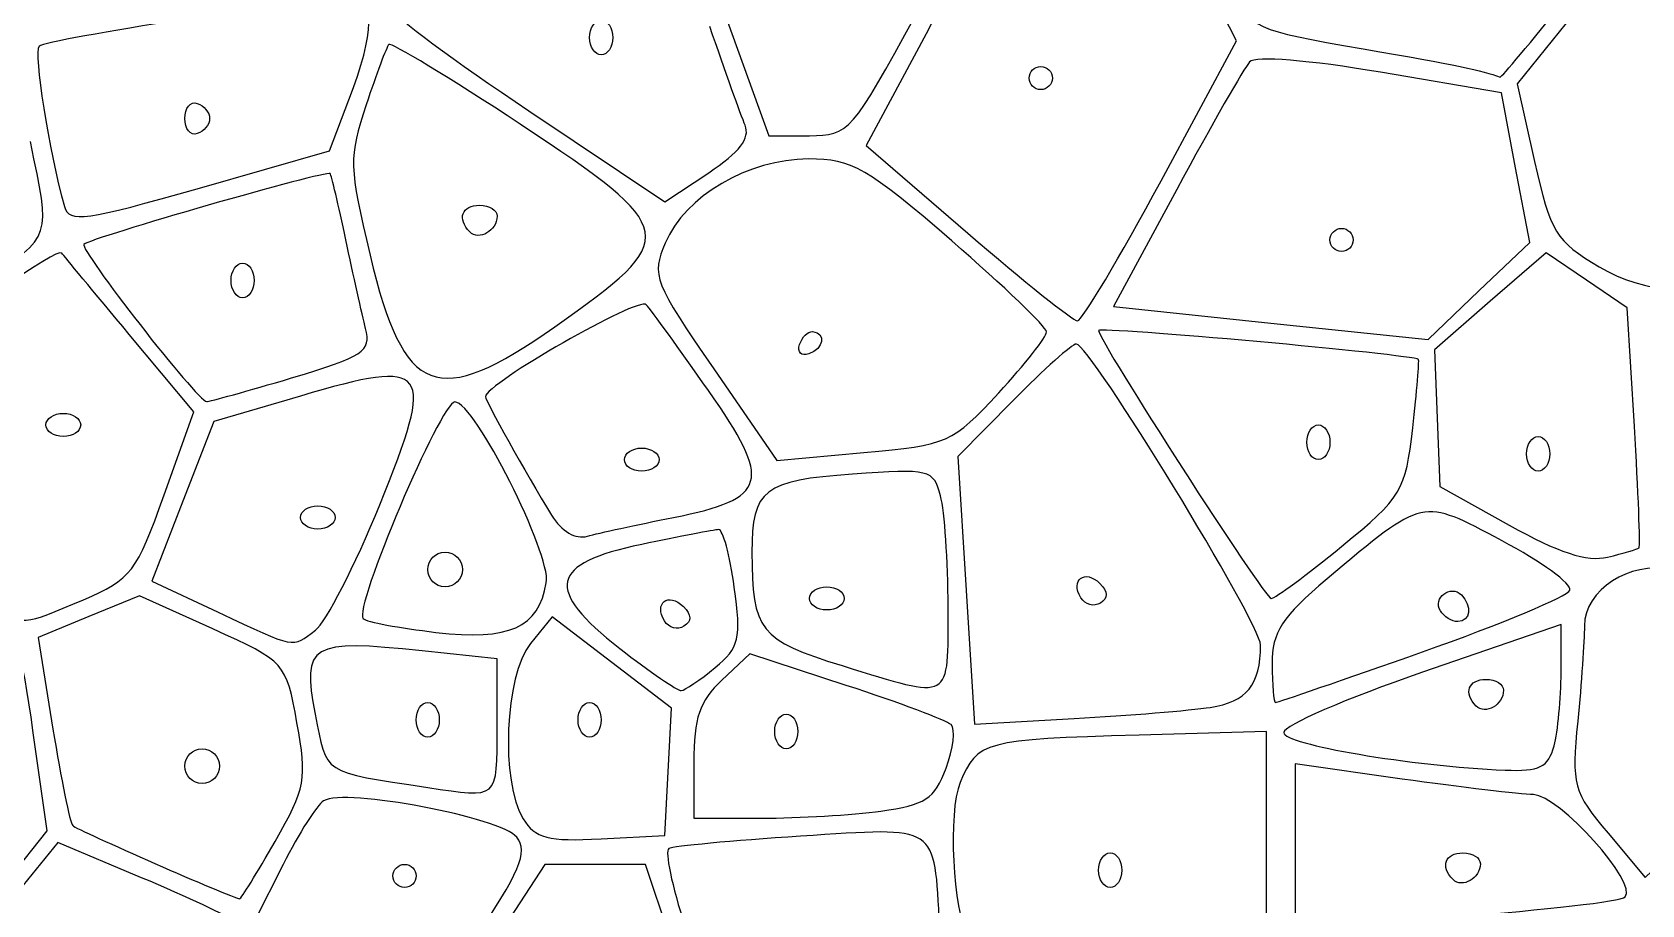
# Model space of a CAD drawing. Extents: x 1 to 601, y -4 to 449.
# Drawn here: x 318.7 to 423.1, y 160 to 216.6 of the extents above; entities that cross this region are included whole.
import ezdxf

# ---------------------------------------------------------------- set-up
doc = ezdxf.new("R2010")
doc.units = 0
doc.layers.get('0').update_dxf_attribs({"linetype": 'CONTINUOUS'})

msp = doc.modelspace()

# ---------------------------------------------------------------- linework, layer by layer
at = {"color": 7}
for points in [[(391.924147, 206.95692), (396.82188, 216.039803), (395.424202, 218.76942)], [(419.101012, 218.31153), (415.011412, 213.24903), (416.139855, 208.220663)], [(363.814943, 217.299202), (366.50097, 209.87733), (369.12597, 209.88333)], [(376.687117, 216.499185), (372.814065, 209.249347), (379.39911, 203.561685)], [(414.911482, 207.810833), (413.997712, 212.653628), (406.147252, 213.99924)], [(329.581657, 206.491125), (338.00076, 208.905555), (339.272475, 212.202292)], [(350.935373, 211.500975), (359.744775, 205.59681), (362.59386, 207.48225)], [(392.943937, 206.40102), (388.84449, 198.80301), (399.04773, 197.733698), (409.25097, 196.664385), (412.538107, 199.816215), (415.825245, 202.968045), (414.911482, 207.810833)], [(422.612108, 191.028742), (422.143028, 198.728242), (419.520128, 200.51055), (416.89722, 202.292857), (413.273963, 199.145947), (409.650705, 195.99903), (409.825838, 191.5704), (410.00097, 187.14177), (414.50097, 184.62327)], [(327.288218, 186.597975), (329.208653, 191.985892), (325.027635, 196.992465)], [(362.921888, 194.757255), (367.009298, 188.823562), (372.654825, 189.335145)], [(336.122782, 193.001527), (330.50097, 191.346532), (328.499722, 186.172777), (326.498482, 180.99903), (330.749722, 179.000895)], [(382.34991, 192.724477), (378.755235, 189.074932), (379.289873, 180.392992), (379.824517, 171.71106), (386.28774, 172.081995)], [(330.439275, 177.900953), (325.699125, 180.052867), (322.414522, 178.694348), (319.12992, 177.33582), (320.079862, 171.403005)], [(359.97057, 168.63294), (360.19017, 172.766842), (356.313623, 175.723132), (352.437075, 178.679422), (351.031522, 176.943637)], [(417.865732, 175.08705), (417.875932, 178.17507), (408.88116, 175.08705)], [(348.87597, 171.536655), (348.87597, 175.949287), (344.02254, 176.469045)], [(371.509132, 174.235582), (365.267295, 176.283405), (363.446632, 174.572985)], [(317.29815, 161.77578), (319.692765, 164.799218), (318.803362, 171.156923)], [(392.00097, 158.376008), (398.75097, 159.24903), (398.75097, 165.24903), (398.75097, 171.24903), (390.50097, 171.008438)], [(361.62597, 169.243297), (361.62597, 165.62403), (366.021293, 165.62403)], [(407.56347, 168.157575), (400.62597, 169.138335), (400.62597, 163.811782), (400.62597, 158.485237), (411.066008, 159.244665)], [(355.62597, 164.284185), (359.75097, 164.49903), (359.97057, 168.63294)], [(325.819792, 161.762835), (320.388615, 164.051813), (318.157447, 161.275418)], [(420.907868, 164.641762), (423.308985, 161.784487), (425.092478, 163.459995)], [(335.002957, 162.627945), (333.15846, 158.988015), (337.829715, 154.854008)], [(357.742477, 149.040645), (361.583932, 153.45726), (360.036097, 158.040645), (358.488262, 162.62403), (355.229377, 162.62403), (351.970485, 162.62403), (347.798227, 156.223223)]]:
    msp.add_lwpolyline(points, dxfattribs=at)
for points in [[(354.87597, 216.24903)], [(383.37597, 213.62403)], [(328.62576, 210.99903)], [(364.95561, 210.55836)], [(391.924147, 206.95692)], [(347.10558, 203.644418)], [(402.87597, 203.12403)], [(331.62597, 200.49903)], [(352.620262, 197.49501)], [(368.48847, 196.33653)], [(335.550847, 194.17611)], [(381.400665, 193.21017)], [(319.62597, 191.12403)], [(401.37597, 189.99903)], [(415.62597, 189.24903)], [(357.12597, 188.87403)], [(336.12597, 185.12403)], [(360.304973, 185.12379)], [(403.631288, 183.248197)], [(422.914538, 183.1626)], [(344.37597, 181.74903)], [(352.06779, 180.889852)], [(322.059698, 179.79204)], [(369.12597, 179.87403)], [(386.727668, 179.911695)], [(378.115732, 179.31153)], [(410.033003, 179.072205)], [(337.09323, 177.81153)], [(359.727667, 178.411695)], [(408.871928, 176.408107)], [(363.010125, 175.38972)], [(395.116057, 172.80888)], [(412.35558, 172.894417)], [(343.62597, 171.99903)], [(348.87597, 171.536655)], [(354.12597, 171.99903)], [(366.87597, 171.24903)], [(417.403215, 170.31153)], [(328.62597, 168.99903)], [(373.763467, 166.082767)], [(334.484107, 164.11836)], [(342.12597, 161.87403)], [(387.87597, 162.24903)], [(410.85558, 161.644418)], [(422.016293, 160.514355)]]:
    msp.add_lwpolyline(points, close=True, dxfattribs=at)
for points in [[(381.100282, 224.34375), (380.803222, 224.016653), (378.817297, 220.486597), (376.687117, 216.499185)], [(396.548647, 219.51834), (397.778092, 216.791933), (397.838917, 216.763215), (405.018975, 215.519708)], [(339.313275, 218.854598), (336.749962, 218.816648), (319.620322, 216.118575), (319.186147, 215.6844)], [(339.272475, 212.202292), (340.972147, 216.608468), (340.986075, 218.879363), (339.313275, 218.854598)], [(413.906527, 213.683288), (413.99208, 213.650738), (415.932705, 215.96856), (418.219027, 218.83404)], [(342.12597, 217.997047), (342.12597, 217.671502), (346.0902, 214.748265), (350.935373, 211.500975)], [(354.87597, 216.24903), (354.87597, 216.86778), (355.21347, 217.37403), (355.62597, 217.37403)], [(355.62597, 217.37403), (356.03847, 217.37403), (356.37597, 216.86778), (356.37597, 216.24903)], [(369.12597, 209.88333), (371.68518, 209.88933), (371.859007, 210.087547), (376.061542, 217.786005)], [(355.62597, 215.12403), (355.21347, 215.12403), (354.87597, 215.63028), (354.87597, 216.24903)], [(356.37597, 216.24903), (356.37597, 215.63028), (356.03847, 215.12403), (355.62597, 215.12403)], [(364.95561, 210.55836), (364.687575, 211.21323), (363.65568, 214.098975), (362.662515, 216.971137)], [(319.186147, 215.6844), (318.8028, 215.301053), (319.818802, 208.839202), (320.820802, 205.287863)], [(341.846047, 215.797965), (341.707005, 215.63355), (341.049555, 213.86937), (340.38504, 211.877565)], [(350.362403, 210.633), (345.81744, 213.638145), (341.985083, 215.96238), (341.846047, 215.797965)], [(406.147252, 213.99924), (401.542785, 214.788465), (398.03766, 215.066618), (397.670085, 214.671938)], [(405.018975, 215.519708), (411.175455, 214.453478), (412.723425, 214.133618), (413.906527, 213.683288)], [(383.37597, 213.62403), (383.37597, 214.03653), (383.71347, 214.37403), (384.12597, 214.37403)], [(384.12597, 214.37403), (384.53847, 214.37403), (384.87597, 214.03653), (384.87597, 213.62403)], [(397.670085, 214.671938), (397.325392, 214.301843), (395.198625, 210.579923), (392.943937, 206.40102)], [(384.12597, 212.87403), (383.71347, 212.87403), (383.37597, 213.21153), (383.37597, 213.62403)], [(384.87597, 213.62403), (384.87597, 213.21153), (384.53847, 212.87403), (384.12597, 212.87403)], [(328.62576, 210.99903), (328.62576, 211.686532), (328.988572, 212.128095), (329.43201, 211.980277)], [(329.43201, 211.980277), (329.875447, 211.832468), (330.23826, 211.390905), (330.23826, 210.99903)], [(340.38504, 211.877565), (339.2499, 208.4751), (339.265305, 207.885488), (340.6398, 202.127565)], [(329.43201, 210.017783), (328.988572, 209.869965), (328.62576, 210.311528), (328.62576, 210.99903)], [(330.23826, 210.99903), (330.23826, 210.607155), (329.875447, 210.165593), (329.43201, 210.017783)], [(352.620262, 197.49501), (360.83421, 203.278965), (360.750825, 203.76414), (350.362403, 210.633)], [(362.59386, 207.48225), (364.59582, 208.80708), (365.298053, 209.721712), (364.95561, 210.55836)], [(315.698482, 200.518957), (320.033715, 203.438475), (319.946287, 203.169), (318.611917, 209.49903)], [(369.072488, 208.37403), (365.173853, 208.37403), (361.047488, 205.95417), (359.77155, 202.91961)], [(378.358965, 203.057767), (372.852248, 207.824145), (371.891708, 208.37403), (369.072488, 208.37403)], [(416.139855, 208.220663), (417.177855, 203.595307), (417.513, 203.047777), (420.32133, 201.389287)], [(338.050838, 207.422985), (337.848075, 207.661665), (322.507147, 203.255205), (322.090582, 202.83864)], [(339.066795, 203.137065), (338.5893, 205.398645), (338.132122, 207.327308), (338.050838, 207.422985)], [(386.505277, 197.87403), (386.791905, 197.87403), (389.230395, 201.961327), (391.924147, 206.95692)], [(320.820802, 205.287863), (321.12198, 204.220425), (322.161667, 204.363225), (329.581657, 206.491125)], [(347.10558, 203.644418), (346.260945, 204.48906), (346.591162, 205.37403), (347.75097, 205.37403)], [(348.87597, 204.668295), (348.87597, 203.72256), (347.704777, 203.04522), (347.10558, 203.644418)], [(347.75097, 205.37403), (348.36972, 205.37403), (348.87597, 205.05645), (348.87597, 204.668295)], [(379.39911, 203.561685), (383.020882, 200.433472), (386.218657, 197.87403), (386.505277, 197.87403)], [(402.87597, 203.12403), (402.87597, 203.53653), (403.21347, 203.87403), (403.62597, 203.87403)], [(403.62597, 203.87403), (404.03847, 203.87403), (404.37597, 203.53653), (404.37597, 203.12403)], [(320.664, 202.258822), (320.35287, 202.701442), (313.543785, 197.783332), (313.197083, 196.865572)], [(322.090582, 202.83864), (321.768577, 202.516643), (329.446305, 192.673088), (330.045112, 192.640193)], [(340.348702, 197.376645), (340.121152, 198.28329), (339.54429, 200.875478), (339.066795, 203.137065)], [(359.77155, 202.91961), (358.88343, 200.807377), (359.04801, 200.38095), (362.921888, 194.757255)], [(384.50097, 197.157547), (384.50097, 197.47872), (381.73707, 200.133817), (378.358965, 203.057767)], [(403.62597, 202.37403), (403.21347, 202.37403), (402.87597, 202.71153), (402.87597, 203.12403)], [(404.37597, 203.12403), (404.37597, 202.71153), (404.03847, 202.37403), (403.62597, 202.37403)], [(325.027635, 196.992465), (322.728075, 199.746075), (320.76444, 202.11594), (320.664, 202.258822)], [(331.62597, 200.49903), (331.62597, 201.11778), (331.96347, 201.62403), (332.37597, 201.62403)], [(332.37597, 201.62403), (332.78847, 201.62403), (333.12597, 201.11778), (333.12597, 200.49903)], [(340.6398, 202.127565), (342.83349, 192.937928), (344.973495, 192.110437), (352.620262, 197.49501)], [(332.37597, 199.37403), (331.96347, 199.37403), (331.62597, 199.88028), (331.62597, 200.49903)], [(333.12597, 200.49903), (333.12597, 199.88028), (332.78847, 199.37403), (332.37597, 199.37403)], [(420.32133, 201.389287), (423.29691, 199.632022), (426.655717, 199.387237), (431.75097, 200.55633)], [(358.549478, 198.924045), (358.05918, 199.476982), (348.12597, 193.787572), (348.12597, 192.953805)], [(362.577548, 193.362082), (360.691305, 196.049902), (358.878668, 198.552787), (358.549478, 198.924045)], [(335.550847, 194.17611), (340.24233, 195.573292), (340.721152, 195.892702), (340.348702, 197.376645)], [(408.614768, 195.370717), (408.323378, 195.682297), (387.87597, 197.532232), (387.87597, 197.247015)], [(387.87597, 197.247015), (387.87597, 196.58832), (398.647267, 179.87403), (399.07176, 179.87403)], [(369.08847, 195.73653), (368.59347, 195.57153), (368.32347, 195.84153), (368.48847, 196.33653)], [(368.48847, 196.33653), (368.65347, 196.83153), (369.033158, 197.211217), (369.33222, 197.18028)], [(369.33222, 197.18028), (370.228995, 197.087512), (370.055325, 196.058812), (369.08847, 195.73653)], [(381.400665, 193.21017), (383.105835, 195.06006), (384.50097, 196.836382), (384.50097, 197.157547)], [(386.434035, 196.37403), (386.164837, 196.37403), (384.326977, 194.731732), (382.34991, 192.724477)], [(398.37597, 176.853502), (398.37597, 178.262827), (387.296213, 196.37403), (386.434035, 196.37403)], [(341.262803, 185.942805), (344.911853, 194.946202), (344.52645, 195.47547), (336.122782, 193.001527)], [(408.239768, 190.935697), (408.508613, 193.30803), (408.677362, 195.303787), (408.614768, 195.370717)], [(330.045112, 192.640193), (330.206887, 192.631343), (332.684467, 193.322468), (335.550847, 194.17611)], [(360.304973, 185.12379), (366.459278, 186.343582), (366.753773, 187.411147), (362.577548, 193.362082)], [(372.654825, 189.335145), (378.135015, 189.83175), (378.391155, 189.945232), (381.400665, 193.21017)], [(346.142182, 192.619012), (345.22812, 192.624262), (339.544073, 179.20593), (340.187738, 178.562265)], [(352.06779, 180.889852), (352.388445, 182.76192), (347.41236, 192.611595), (346.142182, 192.619012)], [(348.12597, 192.953805), (348.12597, 192.68775), (350.720655, 188.031622), (352.405515, 185.274232)], [(319.62597, 191.12403), (319.62597, 191.53653), (320.13222, 191.87403), (320.75097, 191.87403)], [(320.75097, 190.37403), (320.13222, 190.37403), (319.62597, 190.71153), (319.62597, 191.12403)], [(320.75097, 191.87403), (321.36972, 191.87403), (321.87597, 191.53653), (321.87597, 191.12403)], [(321.87597, 191.12403), (321.87597, 190.71153), (321.36972, 190.37403), (320.75097, 190.37403)], [(401.37597, 189.99903), (401.37597, 190.61778), (401.71347, 191.12403), (402.12597, 191.12403)], [(402.12597, 191.12403), (402.53847, 191.12403), (402.87597, 190.61778), (402.87597, 189.99903)], [(422.914538, 183.1626), (423.006188, 183.25425), (422.870063, 186.79401), (422.612108, 191.028742)], [(402.12597, 188.87403), (401.71347, 188.87403), (401.37597, 189.38028), (401.37597, 189.99903)], [(402.87597, 189.99903), (402.87597, 189.38028), (402.53847, 188.87403), (402.12597, 188.87403)], [(403.631288, 183.248197), (407.553022, 186.460237), (407.77446, 186.82962), (408.239768, 190.935697)], [(415.62597, 189.24903), (415.62597, 189.86778), (415.96347, 190.37403), (416.37597, 190.37403)], [(416.37597, 190.37403), (416.78847, 190.37403), (417.12597, 189.86778), (417.12597, 189.24903)], [(357.12597, 188.87403), (357.12597, 189.28653), (357.63222, 189.62403), (358.25097, 189.62403)], [(358.25097, 189.62403), (358.86972, 189.62403), (359.37597, 189.28653), (359.37597, 188.87403)], [(416.37597, 188.12403), (415.96347, 188.12403), (415.62597, 188.63028), (415.62597, 189.24903)], [(417.12597, 189.24903), (417.12597, 188.63028), (416.78847, 188.12403), (416.37597, 188.12403)], [(358.25097, 188.12403), (357.63222, 188.12403), (357.12597, 188.46153), (357.12597, 188.87403)], [(359.37597, 188.87403), (359.37597, 188.46153), (358.86972, 188.12403), (358.25097, 188.12403)], [(371.929125, 187.935862), (366.15339, 187.522612), (365.399617, 186.938445), (365.397697, 182.87403)], [(377.62899, 186.529312), (377.172315, 188.235547), (376.935255, 188.294047), (371.929125, 187.935862)], [(322.059698, 179.79204), (325.152278, 181.117672), (325.49289, 181.56105), (327.288218, 186.597975)], [(336.12597, 185.12403), (336.12597, 185.53653), (336.63222, 185.87403), (337.25097, 185.87403)], [(337.09323, 177.81153), (337.782907, 178.327155), (339.659212, 181.986232), (341.262803, 185.942805)], [(337.25097, 185.87403), (337.86972, 185.87403), (338.37597, 185.53653), (338.37597, 185.12403)], [(378.115733, 179.31153), (378.109733, 182.302155), (377.891063, 185.550157), (377.62899, 186.529312)], [(414.031598, 183.613815), (408.784785, 186.41034), (409.01199, 186.459937), (402.68847, 181.137652)], [(337.25097, 184.37403), (336.63222, 184.37403), (336.12597, 184.71153), (336.12597, 185.12403)], [(338.37597, 185.12403), (338.37597, 184.71153), (337.86972, 184.37403), (337.25097, 184.37403)], [(352.405515, 185.274232), (353.054933, 184.211422), (353.947155, 183.687855), (354.7302, 183.91008)], [(354.7302, 183.91008), (355.429125, 184.10844), (357.93777, 184.654605), (360.304973, 185.12379)], [(363.24309, 184.341307), (362.972422, 184.323307), (360.72597, 183.888945), (358.25097, 183.376065)], [(364.252245, 180.614767), (363.967875, 182.68236), (363.513757, 184.3593), (363.24309, 184.341307)], [(414.50097, 184.62327), (417.674408, 182.847202), (419.553248, 182.236125), (420.874433, 182.55036)], [(344.37597, 181.74903), (344.37597, 182.36778), (344.88222, 182.87403), (345.50097, 182.87403)], [(345.50097, 182.87403), (346.11972, 182.87403), (346.62597, 182.36778), (346.62597, 181.74903)], [(358.25097, 183.376065), (352.25601, 182.133757), (351.907582, 180.468705), (356.838653, 176.626942)], [(365.397697, 182.87403), (365.395447, 177.794062), (365.89056, 177.171562), (371.25165, 175.516155)], [(399.07176, 179.87403), (399.31368, 179.87403), (401.365463, 181.392405), (403.631288, 183.248197)], [(418.431653, 180.416085), (418.564373, 180.814237), (416.58435, 182.253217), (414.031598, 183.613815)], [(420.874433, 182.55036), (421.904835, 182.795437), (422.822888, 183.070942), (422.914538, 183.1626)], [(345.50097, 180.62403), (344.88222, 180.62403), (344.37597, 181.13028), (344.37597, 181.74903)], [(346.62597, 181.74903), (346.62597, 181.13028), (346.11972, 180.62403), (345.50097, 180.62403)], [(386.72769, 179.911695), (386.015033, 181.064805), (386.991203, 181.808797), (387.95382, 180.84618)], [(424.921552, 181.701945), (422.350057, 182.34735), (419.37597, 180.41121), (419.37597, 178.09176)], [(344.90949, 177.67422), (349.676745, 177.11664), (351.566948, 177.965752), (352.06779, 180.889852)], [(363.010125, 175.38972), (364.583933, 176.701072), (364.7148, 177.25158), (364.252245, 180.614767)], [(369.12597, 179.87403), (369.12597, 180.28653), (369.63222, 180.62403), (370.25097, 180.62403)], [(370.25097, 180.62403), (370.86972, 180.62403), (371.37597, 180.28653), (371.37597, 179.87403)], [(387.95382, 180.84618), (388.492455, 180.307545), (388.505393, 179.88804), (387.99312, 179.57145)], [(402.68847, 181.137652), (399.746678, 178.661655), (399.12597, 177.702315), (399.12597, 175.631625)], [(410.033003, 179.072205), (409.520692, 179.901127), (410.703803, 180.796192), (411.39636, 180.103642)], [(316.277258, 179.38707), (318.042848, 178.096035), (318.114833, 178.101075), (322.059698, 179.79204)], [(359.72769, 178.411695), (359.015033, 179.564805), (359.991203, 180.308797), (360.95382, 179.34618)], [(370.25097, 179.12403), (369.63222, 179.12403), (369.12597, 179.46153), (369.12597, 179.87403)], [(371.37597, 179.87403), (371.37597, 179.46153), (370.86972, 179.12403), (370.25097, 179.12403)], [(387.99312, 179.57145), (387.57318, 179.311912), (387.003728, 179.465025), (386.727668, 179.911695)], [(408.871928, 176.408107), (413.99706, 178.214347), (418.29894, 180.01794), (418.431653, 180.416085)], [(411.39636, 180.103642), (412.109453, 179.39055), (411.976553, 178.37403), (411.170235, 178.37403)], [(330.749722, 179.000895), (335.871052, 176.593807), (335.545987, 176.65476), (337.09323, 177.81153)], [(340.187738, 178.562265), (340.396883, 178.353112), (342.52167, 177.953497), (344.90949, 177.67422)], [(360.95382, 179.34618), (361.492455, 178.807545), (361.505393, 178.38804), (360.99312, 178.07145)], [(371.25165, 175.516155), (378.455257, 173.291812), (378.12741, 173.110537), (378.115732, 179.31153)], [(411.170235, 178.37403), (410.78208, 178.37403), (410.270325, 178.688212), (410.033003, 179.072205)], [(318.803362, 171.156923), (317.993617, 176.945265), (317.749132, 177.555998), (316.073392, 177.976583)], [(335.901, 171.80586), (335.182185, 175.73394), (335.161283, 175.757265), (330.439275, 177.900953)], [(360.99312, 178.07145), (360.57318, 177.811912), (360.003728, 177.965025), (359.727667, 178.411695)], [(419.37597, 178.09176), (419.37597, 177.13053), (419.180393, 174.353932), (418.94136, 171.921547)], [(344.02254, 176.469045), (336.768172, 177.245917), (336.187695, 176.903422), (337.08315, 172.37463)], [(351.031522, 176.943637), (349.37169, 174.893835), (349.086615, 167.976525), (350.56347, 165.586507)], [(356.838653, 176.626942), (358.782068, 175.112842), (360.569873, 173.885257), (360.811553, 173.898982)], [(395.116058, 172.80888), (397.47444, 173.163817), (398.37597, 174.282367), (398.37597, 176.853502)], [(399.339735, 173.12403), (399.457305, 173.12403), (403.746788, 174.601867), (408.871928, 176.408107)], [(360.811553, 173.898982), (361.053233, 173.912708), (362.042588, 174.583537), (363.010125, 175.38972)], [(399.12597, 175.631625), (399.12597, 174.25245), (399.222165, 173.12403), (399.339735, 173.12403)], [(363.446632, 174.572985), (362.006902, 173.220427), (361.62597, 172.105312), (361.62597, 169.243297)], [(408.88116, 175.08705), (403.934032, 173.388637), (399.884032, 171.629265), (399.88116, 171.177337)], [(412.35558, 172.894417), (411.510945, 173.73906), (411.841162, 174.62403), (413.00097, 174.62403)], [(413.00097, 174.62403), (413.61972, 174.62403), (414.12597, 174.30645), (414.12597, 173.918295)], [(417.403252, 170.31153), (417.651982, 171.239655), (417.8601, 173.388637), (417.865732, 175.08705)], [(378.307275, 171.68709), (378.001305, 171.96246), (374.942145, 173.109285), (371.509132, 174.235582)], [(414.12597, 173.918295), (414.12597, 172.97256), (412.954777, 172.29522), (412.35558, 172.894417)], [(337.08315, 172.37463), (337.872622, 168.38184), (337.408327, 168.684802), (344.37597, 167.615932)], [(343.62597, 171.99903), (343.62597, 172.61778), (343.96347, 173.12403), (344.37597, 173.12403)], [(344.37597, 173.12403), (344.78847, 173.12403), (345.12597, 172.61778), (345.12597, 171.99903)], [(354.12597, 171.99903), (354.12597, 172.61778), (354.46347, 173.12403), (354.87597, 173.12403)], [(354.87597, 173.12403), (355.28847, 173.12403), (355.62597, 172.61778), (355.62597, 171.99903)], [(366.87597, 171.24903), (366.87597, 171.86778), (367.21347, 172.37403), (367.62597, 172.37403)], [(367.62597, 172.37403), (368.03847, 172.37403), (368.37597, 171.86778), (368.37597, 171.24903)], [(386.28774, 172.081995), (389.842515, 172.28601), (393.815257, 172.613107), (395.116057, 172.80888)], [(320.079862, 171.403005), (320.602335, 168.139958), (321.177368, 165.322635), (321.357712, 165.142283)], [(334.484108, 164.11836), (336.461093, 167.57994), (336.568095, 168.160462), (335.901, 171.80586)], [(344.37597, 170.87403), (343.96347, 170.87403), (343.62597, 171.38028), (343.62597, 171.99903)], [(345.12597, 171.99903), (345.12597, 171.38028), (344.78847, 170.87403), (344.37597, 170.87403)], [(344.37597, 167.615932), (348.995415, 166.907295), (348.87597, 166.803225), (348.87597, 171.536655)], [(354.87597, 170.87403), (354.46347, 170.87403), (354.12597, 171.38028), (354.12597, 171.99903)], [(355.62597, 171.99903), (355.62597, 171.38028), (355.28847, 170.87403), (354.87597, 170.87403)], [(367.62597, 170.12403), (367.21347, 170.12403), (366.87597, 170.63028), (366.87597, 171.24903)], [(368.37597, 171.24903), (368.37597, 170.63028), (368.03847, 170.12403), (367.62597, 170.12403)], [(377.986957, 168.863962), (378.469102, 170.14131), (378.613245, 171.41172), (378.307275, 171.68709)], [(399.88116, 171.177337), (399.87591, 170.402445), (408.13398, 168.99939), (414.22596, 168.74004)], [(418.94136, 171.921547), (418.53129, 167.74869), (418.642298, 167.337735), (420.907868, 164.641762)], [(328.62597, 168.99903), (328.62597, 169.61778), (329.13222, 170.12403), (329.75097, 170.12403)], [(329.75097, 170.12403), (330.36972, 170.12403), (330.87597, 169.61778), (330.87597, 168.99903)], [(390.50097, 171.008438), (380.415517, 170.714325), (380.007615, 170.606055), (378.898703, 167.928915)], [(414.22596, 168.74004), (416.46816, 168.644587), (417.03111, 168.923025), (417.403215, 170.31153)], [(329.75097, 167.87403), (329.13222, 167.87403), (328.62597, 168.38028), (328.62597, 168.99903)], [(330.87597, 168.99903), (330.87597, 168.38028), (330.36972, 167.87403), (329.75097, 167.87403)], [(373.763467, 166.082767), (376.635637, 166.476442), (377.234662, 166.870905), (377.986957, 168.863962)], [(416.06295, 167.150422), (415.203863, 167.164973), (411.379095, 167.61816), (407.56347, 168.157575)], [(350.150048, 164.38539), (349.18482, 165.666135), (338.990288, 167.592225), (337.629172, 166.75101)], [(378.898703, 167.928915), (378.101085, 166.00329), (378.414825, 159.632483), (379.390792, 157.93653)], [(422.016293, 160.514355), (422.886825, 161.384887), (417.739868, 167.122088), (416.06295, 167.150422)], [(337.629172, 166.75101), (337.19922, 166.485285), (336.017423, 164.629905), (335.002957, 162.627945)], [(366.021293, 165.62403), (368.438715, 165.62403), (371.922698, 165.83046), (373.763467, 166.082767)], [(321.357712, 165.142283), (321.637718, 164.862285), (331.68432, 160.451895), (332.173297, 160.394318)], [(350.56347, 165.586507), (351.351608, 164.311057), (352.158172, 164.10357), (355.62597, 164.284185)], [(377.580547, 158.54622), (377.190398, 165.305993), (377.601772, 165.037388), (368.537033, 164.45073)], [(332.173297, 160.394318), (332.268082, 160.383143), (333.307942, 162.05898), (334.484107, 164.11836)], [(347.235293, 157.470728), (350.38686, 162.198855), (350.893005, 163.399575), (350.150048, 164.38539)], [(368.537033, 164.45073), (364.1172, 164.164688), (360.278692, 163.80456), (360.00702, 163.65045)], [(360.00702, 163.65045), (359.735355, 163.496332), (360.210952, 161.223743), (361.06392, 158.600243)], [(387.87597, 162.24903), (387.87597, 162.86778), (388.21347, 163.37403), (388.62597, 163.37403)], [(388.62597, 163.37403), (389.03847, 163.37403), (389.37597, 162.86778), (389.37597, 162.24903)], [(410.85558, 161.644418), (410.010945, 162.48906), (410.341163, 163.37403), (411.50097, 163.37403)], [(411.50097, 163.37403), (412.11972, 163.37403), (412.62597, 163.05645), (412.62597, 162.668295)], [(331.800622, 158.961795), (331.498312, 159.243428), (328.806937, 160.5039), (325.819792, 161.762835)], [(342.12597, 161.87403), (342.12597, 162.28653), (342.46347, 162.62403), (342.87597, 162.62403)], [(342.87597, 161.12403), (342.46347, 161.12403), (342.12597, 161.46153), (342.12597, 161.87403)], [(342.87597, 162.62403), (343.28847, 162.62403), (343.62597, 162.28653), (343.62597, 161.87403)], [(343.62597, 161.87403), (343.62597, 161.46153), (343.28847, 161.12403), (342.87597, 161.12403)], [(388.62597, 161.12403), (388.21347, 161.12403), (387.87597, 161.63028), (387.87597, 162.24903)], [(389.37597, 162.24903), (389.37597, 161.63028), (389.03847, 161.12403), (388.62597, 161.12403)], [(412.62597, 162.668295), (412.62597, 161.72256), (411.454777, 161.04522), (410.85558, 161.644418)], [(411.066008, 159.244665), (416.808023, 159.662355), (421.735658, 160.233713), (422.016293, 160.514355)]]:
    msp.add_open_spline(points, degree=3, dxfattribs=at)

doc.saveas('drawing.dxf')
